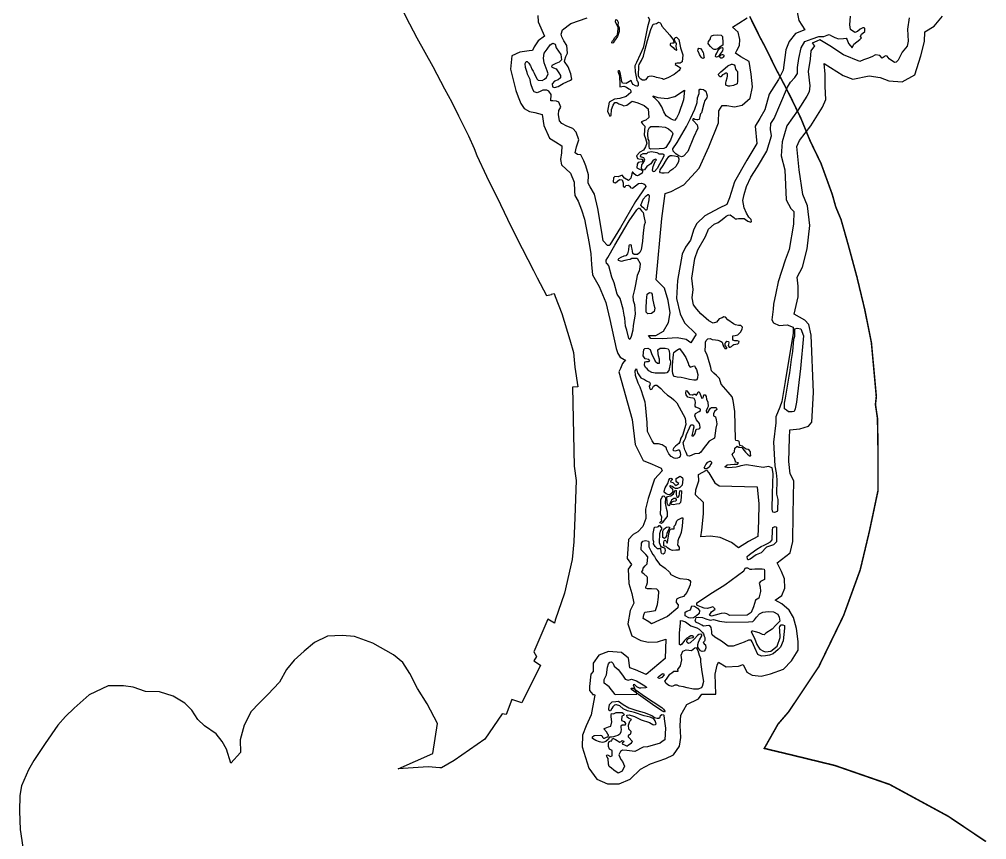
# Model space of a CAD drawing. Header units: metres. Extents: x 255476 to 378809, y 1739479 to 2227865.
# Drawn here: x 315564 to 318726, y 1879862 to 1882545 of the extents above; entities that cross this region are included whole.
import ezdxf

# ---------------------------------------------------------------- set-up
doc = ezdxf.new("R2010")
doc.units = ezdxf.units.M
doc.header["$MEASUREMENT"] = 0
for name, color, linetype in [('COASTLINE', 5, 'Continuous'), ('DISTRICT BOUNDRY', 86, 'Continuous'), ('MANGROOVE BUFFER ZONE', 120, 'Continuous')]:
    doc.layers.add(name, color=color, linetype=linetype)

msp = doc.modelspace()

# ---------------------------------------------------------------- linework, layer by layer
at = {"layer": 'COASTLINE', "color": 1, "flags": 128}
msp.add_lwpolyline([(317951, 1882554.7, 5, 5, 0), (317986.3, 1882483.6, 5, 5, 0), (317998.9, 1882460.2, 5, 5, 0), (318014.5, 1882429, 5, 5, 0), (318021.9, 1882413.7, 5, 5, 0), (318037.3, 1882382.2, 5, 5, 0), (318041.6, 1882374.2, 5, 5, 0), (318066.5, 1882327.1, 5, 5, 0), (318087.3, 1882286.3, 5, 5, 0), (318119.3, 1882219.7, 5, 5, 0), (318147.1, 1882151.5, 5, 5, 0), (318150.7, 1882143.4, 5, 5, 0), (318184.2, 1882074, 5, 5, 0), (318221.3, 1881972.1, 5, 5, 0), (318232.4, 1881932, 5, 5, 0), (318250, 1881889.8, 5, 5, 0), (318273.7, 1881806.1, 5, 5, 0), (318301.6, 1881703, 5, 5, 0), (318327.2, 1881596.5, 5, 5, 0), (318349.1, 1881487.5, 5, 5, 0), (318365.2, 1881311.3, 5, 5, 0), (318362.3, 1881285.5, 5, 5, 0), (318369, 1881239.9, 5, 5, 0), (318370.5, 1881148.5, 5, 5, 0), (318370.5, 1881003, 5, 5, 0), (318343, 1880872.8, 5, 5, 0), (318312.5, 1880744.6, 5, 5, 0), (318258.1, 1880595.1, 5, 5, 0), (318177, 1880427.8, 5, 5, 0), (318078.7, 1880280.6, 5, 5, 0), (318043.7, 1880240, 5, 5, 0), (317999, 1880160.8, 5, 5, 0), (318092.4, 1880138.4, 5, 5, 0), (318229.8, 1880104.9, 5, 5, 0), (318408.5, 1880043, 5, 5, 0), (318600.2, 1879938.9, 5, 5, 0), (318723.3, 1879856.2, 5, 5, 0)], format="xyseb", dxfattribs=at)
at = {"layer": 'DISTRICT BOUNDRY'}
msp.add_polyline3d([(316816.4, 1882574.6, 0), (316840, 1882530, 0), (316863.9, 1882483.9, 0), (316889.5, 1882437.9, 0), (316915.4, 1882390, 0), (316954.4, 1882317.8, 0), (316978.1, 1882273.9, 0), (316999.3, 1882229.5, 0), (317031.9, 1882164.3, 0), (317051.1, 1882122, 0), (317060, 1882099.9, 0), (317091.6, 1882031.4, 0), (317136.6, 1881939, 0), (317171.4, 1881866.7, 0), (317208, 1881795.3, 0), (317244.7, 1881723.7, 0), (317256.3, 1881699.6, 0), (317287.3, 1881642, 0), (317303.5, 1881645.2, 0), (317302.9, 1881646.4, 0), (317311.8, 1881648.5, 0), (317315.6, 1881638.7, 0), (317337, 1881583, 0), (317363.5, 1881496.9, 0), (317375.8, 1881455.2, 0), (317379.8, 1881407.9, 0), (317390, 1881342.7, 0), (317371.7, 1881342.1, 0), (317377.8, 1881083.5, 0), (317384, 1881036.5, 0), (317379.7, 1880916.2, 0), (317376.6, 1880836, 0), (317371.3, 1880778.8, 0), (317345.7, 1880668.7, 0), (317315.4, 1880580, 0), (317313.5, 1880570.7, 0), (317291.6, 1880582.9, 0), (317245.8, 1880477.1, 0), (317254.5, 1880461.2, 0), (317246.1, 1880447.1, 0), (317267.8, 1880433.2, 0), (317206.8, 1880309.7, 0), (317174.4, 1880321.2, 0), (317155.9, 1880271.2, 0), (317142.3, 1880274.1, 0), (317085.8, 1880190.5, 0), (316985.7, 1880121.7, 0), (316943.6, 1880097.2, 0), (316939, 1880097.5, 0), (316900.1, 1880100.1, 0), (316802, 1880094.2, 0), (316915.3, 1880144.1, 0), (316931.4, 1880242.7, 0), (316897.2, 1880306.5, 0), (316866, 1880356.4, 0), (316841.1, 1880405.5, 0), (316817.7, 1880441.4, 0), (316787.4, 1880466.3, 0), (316720, 1880505.1, 0), (316659.3, 1880526.7, 0), (316619.7, 1880530.5, 0), (316572, 1880527.3, 0), (316528.8, 1880506.8, 0), (316495, 1880479.2, 0), (316462.7, 1880448.9, 0), (316437.2, 1880419, 0), (316414.6, 1880377, 0), (316376.8, 1880336.9, 0), (316348.5, 1880308.9, 0), (316322.1, 1880281.2, 0), (316298.7, 1880236.4, 0), (316286.2, 1880188.6, 0), (316287.2, 1880147.8, 0), (316255.4, 1880112.5, 0), (316241, 1880157.9, 0), (316227.7, 1880183.7, 0), (316207.4, 1880208, 0), (316169.8, 1880234.8, 0), (316147.2, 1880255.8, 0), (316128.1, 1880285.8, 0), (316105, 1880308.8, 0), (316067, 1880331.5, 0), (316022.1, 1880345.9, 0), (315976.9, 1880346.8, 0), (315936.7, 1880361.2, 0), (315904.6, 1880365.3, 0), (315855, 1880365, 0), (315792.2, 1880335.5, 0), (315743.3, 1880292.8, 0), (315715.7, 1880264.8, 0), (315690.6, 1880236.3, 0), (315648.5, 1880177, 0), (315612.2, 1880121.3, 0), (315594.6, 1880090.4, 0), (315571.4, 1880038.5, 0), (315565.4, 1880006.6, 0), (315564.4, 1879955.4, 0), (315566.8, 1879895.3, 0), (315575.8, 1879837.4, 0)], dxfattribs=at)
at = {"layer": 'MANGROOVE BUFFER ZONE', "flags": 128}
for points in [[(318103.4, 1882584.3), (318111.6, 1882540.6), (318131.9, 1882510.5), (318100.5, 1882497.9), (318080.1, 1882472.4), (318069.1, 1882445.3), (318060.8, 1882379), (318045.6, 1882347.5), (318015.5, 1882299.6), (318001.3, 1882248.3), (317984, 1882220.7), (317969.2, 1882195.1), (317974.3, 1882138.7), (317942.5, 1882084.6), (317901.2, 1882013.1), (317885.3, 1881960.8), (317876.1, 1881939), (317852, 1881927.2), (317804.7, 1881902.4), (317778.4, 1881877.3), (317768.7, 1881858.5), (317758.1, 1881822.6), (317741.2, 1881800.1), (317730.7, 1881777), (317715.8, 1881690.5), (317712.3, 1881631.5), (317723.9, 1881581.3), (317738.6, 1881552), (317776, 1881515.8), (317758.6, 1881487.2), (317743.3, 1881497.6), (317714.6, 1881503), (317665.7, 1881500), (317628.1, 1881501.6), (317620.4, 1881510.7), (317644.4, 1881510.9), (317669.4, 1881524.8), (317685.9, 1881553.4), (317690.9, 1881585.4), (317684.8, 1881624.9), (317672.8, 1881665.2), (317645.2, 1881693.5), (317664, 1881893), (317674.6, 1881975.7), (317694.8, 1881981.5), (317735.7, 1882003.8), (317786.7, 1882058.2), (317817.8, 1882128.3), (317849.8, 1882205.9), (317850.6, 1882245.8), (317861.9, 1882263.3), (317876.4, 1882263.2), (317902.1, 1882258.7), (317926.5, 1882263.6), (317953.3, 1882286.9), (317960.5, 1882324.2), (317955.7, 1882365), (317950.1, 1882406.5), (317922.4, 1882422.2), (317904.5, 1882434), (317909.3, 1882443), (317917.6, 1882459.2), (317918.6, 1882479.3), (317914.1, 1882502.5), (317894.9, 1882519.5), (317916.1, 1882532.6), (317943.2, 1882549.9)], [(317258.8, 1882556.9), (317259.6, 1882536.3), (317280.9, 1882489.6), (317259.7, 1882474.1), (317247, 1882454.4), (317241.2, 1882442.4), (317230.1, 1882441.8), (317199.7, 1882437.2), (317173.7, 1882425.4), (317169.2, 1882381.9), (317186.6, 1882312.1), (317194.3, 1882291.5), (317203, 1882269.3), (317214.5, 1882253.2), (317231.5, 1882243.3), (317248.9, 1882240.4), (317272.6, 1882233.8), (317278.5, 1882198), (317296.7, 1882155.9), (317316.9, 1882144.3), (317337.2, 1882130.6), (317336, 1882108), (317333.1, 1882086.5), (317336.4, 1882068.5), (317366, 1882041.3), (317378, 1882011.8), (317378.5, 1881983.4), (317379.7, 1881968.6), (317390.2, 1881949.9), (317401.8, 1881922.1), (317411.9, 1881891.5), (317426.2, 1881811.8), (317431.7, 1881778.2), (317434.7, 1881743.3), (317438.1, 1881709.7), (317459.5, 1881670.9), (317480.8, 1881618.8), (317494.6, 1881563.2), (317514.9, 1881468.3), (317520.3, 1881451.9), (317527.8, 1881440.5), (317541.1, 1881432.5), (317545.5, 1881431.8), (317535.7, 1881419.2), (317528.6, 1881402.8), (317523.9, 1881392.3), (317567, 1881235.9), (317576.5, 1881154.6), (317603, 1881102.6), (317633.1, 1881089.8), (317661.9, 1881076.9), (317665.4, 1881068), (317640.4, 1881041.7), (317619.5, 1880978.4), (317611.2, 1880943.4), (317611.7, 1880912.2), (317602.3, 1880886.8), (317586.2, 1880868.7), (317570.1, 1880860.5), (317554.7, 1880843.7), (317551.1, 1880781.9), (317564.5, 1880762.6), (317553.6, 1880747.1), (317556.8, 1880699.6), (317565.7, 1880666.8), (317572.2, 1880635.6), (317560.8, 1880611.2), (317553.2, 1880568.5), (317565.9, 1880529.1), (317595, 1880513.6), (317620.7, 1880508.6), (317650, 1880509.5), (317677.4, 1880518.5), (317674.8, 1880455.1), (317613.3, 1880402.2), (317577.8, 1880417.7), (317559.4, 1880424.3), (317555.2, 1880455.6), (317532, 1880474.1), (317489.7, 1880477.4), (317457.9, 1880465.4), (317439.6, 1880439.9), (317439.6, 1880412.8), (317432.6, 1880403.2), (317427.4, 1880363.2), (317427.5, 1880350.1), (317438.3, 1880337.5), (317443.8, 1880337.5)], [(317619.9, 1882553.4), (317623.7, 1882542.9), (317617.5, 1882520.3), (317605.9, 1882466.2), (317602.9, 1882451.2), (317593.9, 1882429.9), (317581.5, 1882403.2), (317576, 1882393.1), (317576.5, 1882373), (317581, 1882351.5), (317583, 1882344.5), (317584.1, 1882342.8), (317586.4, 1882337.3), (317586.6, 1882333), (317586.5, 1882328.2), (317585.6, 1882326.3), (317582.3, 1882326.3), (317578.2, 1882327.7), (317570.9, 1882331.4), (317566.7, 1882336.1), (317564.3, 1882345.2), (317547.4, 1882334.4), (317536.1, 1882335.7), (317532.9, 1882341.9), (317528.8, 1882365.9), (317527.2, 1882373.6), (317525.4, 1882375.9), (317522.4, 1882376.4), (317520.3, 1882375.1), (317522.5, 1882369), (317525.9, 1882359.7), (317526.8, 1882331.1), (317526.8, 1882323.6), (317533.7, 1882324.6), (317539.5, 1882326.2), (317548.3, 1882322.6), (317556.2, 1882317), (317560.5, 1882315.3), (317563, 1882310.8), (317563, 1882305.6), (317547.1, 1882292.8), (317526.4, 1882285.6), (317509, 1882283.7), (317492.1, 1882274.1), (317486.5, 1882244.3), (317490.9, 1882235), (317494.6, 1882228.1), (317498.9, 1882230.4), (317499.7, 1882249.6), (317504.7, 1882264.5), (317510.2, 1882272.4), (317517.3, 1882273), (317523.3, 1882268.7), (317533.3, 1882265.5), (317540.4, 1882262.3), (317550.2, 1882263.9), (317558, 1882270.5), (317567, 1882277.3), (317585.7, 1882272), (317606.1, 1882263.1), (317619.9, 1882251.7), (317621.7, 1882223.8), (317611.9, 1882214.9), (317596.8, 1882209.2), (317601.3, 1882203.1), (317608.5, 1882195.7), (317606.9, 1882166.6), (317610.6, 1882154.9), (317614.9, 1882140.1), (317610.3, 1882127.4), (317604.5, 1882117.3), (317591.8, 1882110.2), (317580.9, 1882098.7), (317584.4, 1882090.2), (317589.3, 1882088.1), (317598.1, 1882087.9), (317600.5, 1882087.5), (317601.3, 1882085.2), (317601.4, 1882078.9), (317591.8, 1882077.7), (317587.2, 1882076.3), (317583.1, 1882071.4), (317582.8, 1882058.7), (317588.6, 1882056), (317598.3, 1882051.8), (317600.5, 1882050.9), (317600.9, 1882047.4), (317600.2, 1882041.9), (317589.1, 1882034.8), (317585, 1882033.4), (317580.2, 1882034.6), (317574.2, 1882040.1), (317569.9, 1882044.5), (317567.1, 1882044.9), (317566.4, 1882039.4), (317563, 1882025.7), (317555.7, 1882017.8), (317542.4, 1882025.9), (317534.2, 1882035.7), (317521.7, 1882029.6), (317510.1, 1882031.2), (317506, 1882026.9), (317505.3, 1882013.6), (317508.3, 1882010.8), (317513.1, 1882009.9), (317519, 1882015.4), (317526.2, 1882020.8), (317534.5, 1882019.8), (317537.8, 1882010.6), (317537.4, 1881998.7), (317541.7, 1881995.6), (317544.5, 1881997.2), (317546.7, 1882001.8), (317555.2, 1882002.6), (317560.7, 1881998), (317560.4, 1881994.4), (317567.9, 1881993), (317587.4, 1882007.6), (317597.2, 1882008.5), (317605.6, 1882006.5), (317610, 1882003.8), (317612, 1881998.2), (317578, 1881948.6), (317528.6, 1881863.9), (317494.7, 1881807.1), (317492, 1881804.7), (317486.3, 1881804.7), (317472.4, 1881820.2), (317467.8, 1881848.8), (317454.7, 1881926.2), (317444.3, 1881973.3), (317430.1, 1881997.3), (317423.8, 1882008.7), (317424.6, 1882036.5), (317416.1, 1882066.1), (317409.1, 1882081.8), (317398.9, 1882101.6), (317388.2, 1882102.3), (317380.5, 1882108.3), (317384.8, 1882127.8), (317392.7, 1882150.4), (317384.6, 1882175.5), (317372.8, 1882187.8), (317353.4, 1882195.4), (317337.2, 1882203.9), (317329.4, 1882212.8), (317326.7, 1882233.1), (317327.4, 1882246.3), (317334, 1882258), (317327.1, 1882273.7), (317320, 1882277.1), (317307.6, 1882277.9), (317301.9, 1882278.3), (317302.2, 1882298.8), (317300.7, 1882301.9), (317297.2, 1882306.2), (317295.3, 1882310.4), (317288.7, 1882312.7), (317275.4, 1882313.5), (317268.2, 1882310), (317256.8, 1882304.6), (317247.1, 1882307.9), (317242.6, 1882315.8), (317236.5, 1882333.6), (317233.7, 1882348.2), (317228, 1882358.5), (317225.6, 1882365.8), (317223.8, 1882371.4), (317218.1, 1882387), (317217.9, 1882400.6), (317220.9, 1882407), (317224.4, 1882406.6), (317229.5, 1882401.7), (317235, 1882392.6), (317235.8, 1882391), (317239.6, 1882381.7), (317243.9, 1882375.7), (317246.8, 1882368.2), (317255.5, 1882349.9), (317260.3, 1882345.5), (317272.9, 1882344.5), (317280.9, 1882349.1), (317287.4, 1882354.9), (317293.1, 1882366.4), (317289.5, 1882376.7), (317279.7, 1882402.4), (317277.9, 1882417.3), (317279.8, 1882434.6), (317289.5, 1882447.7), (317298.9, 1882461.2), (317307.4, 1882467.1), (317315.1, 1882463.3), (317319.3, 1882451.8), (317334, 1882429.8), (317336.5, 1882412.6), (317329.1, 1882405), (317317.4, 1882400), (317304.2, 1882393.5), (317303.9, 1882389.8), (317309.6, 1882385.9), (317318.3, 1882382.5), (317327.6, 1882369.9), (317332.7, 1882361.1), (317332.8, 1882353.9), (317325, 1882347.3), (317313.7, 1882342.2), (317305.4, 1882333.4), (317307.2, 1882323.8), (317313, 1882321.9), (317325.1, 1882325), (317341.2, 1882334.7), (317365.3, 1882346.3), (317369.7, 1882348.8), (317369.4, 1882354.4), (317366.8, 1882367), (317358.3, 1882389.7), (317345.8, 1882406.8), (317346.9, 1882412.4), (317350.3, 1882423), (317356.2, 1882434.3), (317353.7, 1882459.1), (317344.2, 1882474.1), (317336.8, 1882487.8), (317335.5, 1882496.1), (317339.8, 1882510.8), (317366.4, 1882531), (317420.1, 1882549.3)], [(318472.8, 1882550), (318467.4, 1882512.3), (318469.7, 1882473), (318465.5, 1882456.9), (318449.5, 1882436.9), (318436.7, 1882411.4), (318429.8, 1882404.9), (318424.9, 1882403.2), (318406.8, 1882415.2), (318400.6, 1882423.8), (318394.2, 1882425.7), (318391.1, 1882421.9), (318384.4, 1882418), (318376.2, 1882426.1), (318362.8, 1882428.3), (318350.1, 1882421.9), (318336, 1882417.1), (318322.8, 1882412.3), (318310.9, 1882407.3), (318258.4, 1882428.2), (318213.2, 1882458.6), (318180.4, 1882478.2), (318171.2, 1882473.4), (318155.6, 1882466.3), (318162.7, 1882457.9), (318151.5, 1882441.4), (318148.8, 1882415), (318142.2, 1882374.1), (318147.6, 1882327.8), (318145.3, 1882307.7), (318138.3, 1882293.8), (318109.8, 1882249), (318072.4, 1882196.1), (318057, 1882144.1), (318054.7, 1882097.9), (318066.6, 1882053.1), (318070, 1881954.2), (318085.8, 1881926.3), (318095.5, 1881916.7), (318094, 1881874.7), (318080.3, 1881791.6), (318066.8, 1881756.8), (318044.6, 1881686.9), (318036.7, 1881649.6), (318029.4, 1881613.5), (318027.9, 1881597.4), (318023.5, 1881561.7), (318029.2, 1881552.1), (318047.8, 1881543.9), (318073.8, 1881545.5), (318093.9, 1881538.6), (318093.4, 1881518.5), (318067.8, 1881360.2), (318056.5, 1881295.6), (318050, 1881276.6), (318036.9, 1881245), (318037, 1881225.8), (318028.9, 1881162.4), (318033.5, 1881084.3), (318038.3, 1881062.1), (318040, 1881040.5), (318038.9, 1880992.3), (318043.6, 1880974.6), (318042.1, 1880938.7), (318041.3, 1880935.6), (318032.2, 1880932.6), (318027.2, 1880933.7), (318024.3, 1880943.1), (318025.9, 1880994.5), (318027.7, 1881059.7), (318024.6, 1881078.1), (318013.3, 1881082.4), (317995.1, 1881078.8), (317940.6, 1881087.9), (317922.6, 1881085.1), (317916.3, 1881083), (317907.4, 1881080.1), (317880.7, 1881077.8), (317870.6, 1881081.3), (317877.2, 1881087.7), (317888.9, 1881089.2), (317900.6, 1881089.7), (317911.3, 1881090.3), (317914.7, 1881094.3), (317905.4, 1881096.7), (317904.4, 1881099.2), (317901.7, 1881108.7), (317899.2, 1881111), (317894.1, 1881121.7), (317897.6, 1881125.9), (317902, 1881130.1), (317902.4, 1881142.9), (317910.7, 1881149.5), (317915.9, 1881146), (317918.7, 1881146), (317925.8, 1881144.4), (317929.1, 1881140.6), (317933.5, 1881134.7), (317938, 1881129.8), (317944, 1881122.4), (317949.3, 1881118.1), (317953, 1881116.6), (317955.1, 1881118.5), (317953.9, 1881125.3), (317953.5, 1881130.2), (317950.7, 1881134.9), (317946.7, 1881138.2), (317939.6, 1881139.8), (317932.9, 1881144.1), (317927.3, 1881148.8), (317918.7, 1881150.8), (317917.9, 1881158.6), (317916.8, 1881164), (317916, 1881165.5), (317912.2, 1881166.3), (317905.9, 1881167.2), (317904.5, 1881172.4), (317902.9, 1881262.6), (317897.4, 1881298.9), (317893.9, 1881310.9), (317880.6, 1881325.4), (317858.6, 1881351.9), (317852.8, 1881370.4), (317842.9, 1881380.5), (317834.3, 1881387.8), (317826.3, 1881395), (317824.2, 1881406.7), (317814.7, 1881440.5), (317812, 1881447), (317805.3, 1881460.9), (317806.8, 1881479.7), (317806.6, 1881488.6), (317809.1, 1881494.8), (317814, 1881499.9), (317821.9, 1881501.1), (317828.6, 1881497.8), (317839.1, 1881496.8), (317847.6, 1881496.1), (317855.8, 1881492.6), (317861.6, 1881489.2), (317863.6, 1881481.7), (317865.3, 1881474.8), (317868.7, 1881470.3), (317870.4, 1881468.2), (317875.7, 1881468.3), (317876.9, 1881469.5), (317876.1, 1881471.9), (317871.6, 1881478.5), (317871.2, 1881486.1), (317873.3, 1881488.4), (317876.6, 1881492.1), (317881.8, 1881491.5), (317882.7, 1881486.6), (317881.1, 1881478.4), (317884.7, 1881473.2), (317887.5, 1881473.3), (317892.4, 1881474.5), (317896, 1881479.5), (317899, 1881481.8), (317905.7, 1881482.2), (317912.6, 1881484.2), (317916.3, 1881487), (317916.9, 1881491.1), (317911, 1881493.7), (317902.9, 1881493.7), (317896, 1881496), (317896, 1881502.2), (317895.9, 1881509.5), (317904.2, 1881510.9), (317912.9, 1881512.7), (317921.5, 1881522.3), (317926.6, 1881531.3), (317927.9, 1881538), (317922, 1881543.3), (317914.6, 1881544), (317904.6, 1881545.3), (317898.5, 1881548.9), (317880.2, 1881561.9), (317871.9, 1881570.8), (317866.9, 1881571.9), (317861.5, 1881568.7), (317851.5, 1881565.5), (317842.8, 1881554.3), (317831.9, 1881551.2), (317818.1, 1881559.1), (317800.5, 1881574.7), (317791.9, 1881581.7), (317778.3, 1881596.7), (317768.1, 1881611.7), (317763.5, 1881634.2), (317766.5, 1881661.4), (317762.3, 1881698.7), (317771.8, 1881762.6), (317781.7, 1881791.1), (317806.9, 1881834.3), (317816.8, 1881858.7), (317835.4, 1881875.5), (317848, 1881880.2), (317856.9, 1881886.9), (317867.1, 1881894.4), (317874.5, 1881901.4), (317881, 1881904.8), (317887.6, 1881905), (317899, 1881896.3), (317903.8, 1881892.9), (317909.3, 1881892.5), (317914.5, 1881893.3), (317918, 1881893.6), (317933.3, 1881893.9), (317937.4, 1881889.7), (317945.6, 1881884.9), (317952.1, 1881882.7), (317955, 1881881.9), (317957.1, 1881883.8), (317956.6, 1881890.3), (317949, 1881898.3), (317940.5, 1881910.6), (317933.6, 1881928.2), (317928.8, 1881951.9), (317933.1, 1881971.5), (317940.9, 1881998.4), (317955.3, 1882028.5), (317977.3, 1882062.8), (318006.9, 1882113.2), (318022.4, 1882163.3), (318019, 1882184.3), (318020.3, 1882203.6), (318031.2, 1882220.5), (318049.5, 1882264.4), (318075.4, 1882322.8), (318084.7, 1882339.2), (318099.3, 1882354.8), (318107.4, 1882367.3), (318107.1, 1882387.5), (318112, 1882416.7), (318119.6, 1882451.8), (318131.8, 1882472.6), (318155.9, 1882481.1), (318176.9, 1882488.8), (318194.1, 1882489.1), (318204.2, 1882492.9), (318211.2, 1882495.2), (318218.4, 1882490.9), (318229.9, 1882485), (318241.6, 1882481.2), (318258.3, 1882481.7), (318266.3, 1882483.5), (318269.4, 1882477.5), (318274.5, 1882465.4), (318280.4, 1882457.8), (318286.6, 1882451.9), (318291.3, 1882463), (318310.9, 1882478.5), (318316.6, 1882484.1), (318313.1, 1882488.7), (318317, 1882496.7), (318321.3, 1882499.4), (318327.5, 1882505.4), (318327.9, 1882510.5), (318327.9, 1882514.5), (318325.6, 1882517), (318320.9, 1882516.6), (318312, 1882513), (318303.6, 1882505.2), (318295, 1882501.5), (318280.9, 1882511), (318278.5, 1882527.3), (318280.8, 1882554.6)], [(317794.8, 1880338.3), (317840.2, 1880338.4), (317838.2, 1880404), (317844.6, 1880433.1), (317849.4, 1880443), (317874.5, 1880427.2), (317914.7, 1880429.4), (317929.8, 1880434.9), (317941.7, 1880410.3), (317959.9, 1880400.6), (317988.5, 1880397), (318019, 1880405), (318062.3, 1880419.5), (318088.5, 1880447.3), (318109.3, 1880482.1), (318110.1, 1880510.3), (318104.5, 1880553.2), (318094.8, 1880589.1), (318080.8, 1880612.7), (318056.2, 1880633.1), (318035.1, 1880645.9), (318056.2, 1880661), (318066.4, 1880684.8), (318065.6, 1880715.8), (318055.4, 1880738.9), (318041.4, 1880768), (318083.6, 1880800.8), (318092.2, 1880836.9), (318093.9, 1880927), (318095.6, 1881036), (318083.8, 1881058.5), (318079.1, 1881099.3), (318080.9, 1881176.5), (318082.3, 1881202.1), (318115.5, 1881206.3), (318143.7, 1881214.8), (318154.2, 1881227.9), (318159.5, 1881324.4), (318152.7, 1881512), (318144.5, 1881547.2), (318131, 1881560.6), (318096.9, 1881581), (318109.5, 1881637.3), (318109.8, 1881672.2), (318106, 1881701.8), (318124.4, 1881734.3), (318139.1, 1881794.1), (318147.8, 1881870.6), (318140.3, 1881935.1), (318124.5, 1881971.5), (318113.1, 1882052.2), (318105.7, 1882128.8), (318114, 1882148.9), (318150.6, 1882196.9), (318189.4, 1882257), (318199.7, 1882283.1), (318198.1, 1882325.4), (318198, 1882365.6), (318194.7, 1882400), (318256.8, 1882361.2), (318288.9, 1882348.8), (318341.4, 1882360.4), (318377.2, 1882354.2), (318405.7, 1882343.8), (318449.8, 1882340.7), (318490.5, 1882363.2), (318511.1, 1882425.8), (318522.1, 1882472.3), (318523.9, 1882503.9), (318553.7, 1882521.9), (318581.7, 1882555.6)], [(317511.8, 1880337.6), (317492.5, 1880362.5), (317487.5, 1880365), (317475.6, 1880373.7), (317476.1, 1880385.6), (317482.9, 1880401.7), (317487.1, 1880426.3), (317489.8, 1880437.7), (317493.7, 1880443.1), (317500, 1880443.9), (317504.8, 1880438.4), (317508.7, 1880430), (317521.9, 1880419.1), (317535.1, 1880400.2), (317544.3, 1880387.2), (317554, 1880383.7), (317564.9, 1880387.2), (317581.8, 1880381.7), (317608.2, 1880365.3), (317614.1, 1880361.5), (317614.5, 1880359.8), (317610.3, 1880358.5), (317591.5, 1880358), (317582.1, 1880362.1), (317578.5, 1880366.9), (317574.3, 1880369.7), (317570.5, 1880368.7), (317573.2, 1880363.6), (317582.4, 1880337.8)], [(317595.2, 1880358.1), (317591.2, 1880358.2)], [(317443.8, 1880337.5), (317445.5, 1880334.9), (317437.2, 1880294.7), (317433, 1880270.6), (317416.7, 1880234.4), (317404.7, 1880204.3), (317404.2, 1880166), (317425.3, 1880096.5), (317451.2, 1880060.6), (317487, 1880045.2), (317524.2, 1880044.5), (317560.5, 1880060.4), (317594.8, 1880092.6), (317627.3, 1880110.3), (317677.7, 1880128.1), (317702, 1880140), (317722.3, 1880168.1), (317726.5, 1880196.2), (317724.1, 1880236.1), (317726.3, 1880269.8), (317745.8, 1880304.6), (317784.1, 1880322.4), (317794.8, 1880338.3)], [(317438.1, 1880337.5), (317443.8, 1880337.5)], [(317511.8, 1880337.6), (317582.4, 1880337.8)], [(317794.8, 1880338.3), (317840.2, 1880338.4)]]:
    msp.add_lwpolyline(points, dxfattribs=at)
for points in [[(317502, 1882466.8), (317500.7, 1882468), (317500.7, 1882470.2), (317502.8, 1882474.2), (317506.7, 1882478.1), (317510.6, 1882485.6), (317514.8, 1882489.8), (317519.4, 1882494.3), (317521.5, 1882513.5), (317521.2, 1882519.4), (317517.3, 1882527.2), (317512.6, 1882536.3), (317513.7, 1882544.6), (317518.4, 1882542.5), (317521.9, 1882535.3), (317520.6, 1882525.8), (317524.7, 1882517.5), (317525, 1882505.2), (317519.5, 1882488.2), (317511.6, 1882477.8), (317508.1, 1882473.5), (317504.6, 1882467.9)], [(317669.3, 1882348.3), (317666.5, 1882350.3), (317658.1, 1882352.6), (317647, 1882354.8), (317640.8, 1882357.1), (317630.1, 1882358.8), (317623, 1882357.8), (317618, 1882357.2), (317615.4, 1882352.1), (317611.3, 1882347.4), (317607.4, 1882345.7), (317601.5, 1882346.1), (317595.9, 1882349.6), (317590.6, 1882354.3), (317587.9, 1882360.1), (317589.1, 1882392.3), (317590.3, 1882397.3), (317597.5, 1882410.5), (317604, 1882424.6), (317608.6, 1882442.5), (317617.1, 1882475.7), (317628.2, 1882512), (317635.7, 1882528.7), (317646.7, 1882531.3), (317653.8, 1882535.7), (317658.2, 1882533.1), (317660.5, 1882531.3), (317663.8, 1882522.8), (317690.5, 1882493.2), (317702.5, 1882477.1), (317703.4, 1882466.4), (317698.5, 1882466.8), (317693, 1882466), (317691.9, 1882464), (317691.6, 1882460.7), (317694.2, 1882458.1), (317701, 1882452.9), (317705.8, 1882447.3), (317711.8, 1882444.4), (317713.5, 1882444.1), (317712.1, 1882452), (317711.1, 1882455.7), (317711.9, 1882465.4), (317709.3, 1882469.8), (317706.4, 1882474.5), (317706, 1882479.9), (317707.6, 1882485.8), (317712.6, 1882486.1), (317719.5, 1882478.7), (317725.6, 1882451.6), (317732.7, 1882429), (317731, 1882405.8), (317723.9, 1882401.6), (317714.5, 1882401.4), (317708.4, 1882400.1), (317708.1, 1882397.3), (317719, 1882390.9), (317725.3, 1882386.5), (317723.5, 1882380.7), (317720.9, 1882377.8), (317704.8, 1882364.3), (317684.2, 1882353)], [(317839.3, 1882445.7), (317835.5, 1882445.9), (317830.5, 1882448.5), (317822.7, 1882455.9), (317817.9, 1882462.8), (317815.8, 1882465.5), (317816.8, 1882471.9), (317820.7, 1882477.3), (317823.1, 1882480.8), (317823.7, 1882484.5), (317826, 1882490.3), (317833, 1882493.5), (317847, 1882494.1), (317858, 1882492.6), (317862.4, 1882488.7), (317863.7, 1882467.6), (317863, 1882460), (317855, 1882455.3), (317846.9, 1882448)], [(317799.3, 1882416.8), (317796, 1882417.7), (317793.2, 1882420.7), (317787.5, 1882429.9), (317784.1, 1882438.9), (317781.5, 1882440.7), (317782.6, 1882446.8), (317785.4, 1882450), (317790.3, 1882449.1), (317795.3, 1882444.3), (317799.7, 1882436), (317800.6, 1882432.4), (317801.5, 1882422.6), (317802.6, 1882419.3)], [(317843.2, 1882421.2), (317840.8, 1882421.9), (317840, 1882422.7), (317839.1, 1882424.7), (317840.2, 1882428.4), (317843.4, 1882434), (317847, 1882442), (317852.2, 1882449.1), (317855.9, 1882451.5), (317861.7, 1882453), (317862.5, 1882452.3), (317864, 1882448.5), (317862.2, 1882442.1), (317855.8, 1882433.1), (317854.2, 1882429.5), (317851, 1882424.2), (317847.5, 1882422.1)], [(317857.2, 1882417.9), (317853.6, 1882421.5), (317854.1, 1882424.5), (317855.8, 1882426.7), (317858.6, 1882428.6), (317861.1, 1882429.6), (317862.9, 1882429.8), (317865.9, 1882428.9), (317866.5, 1882427.3), (317866.4, 1882424.6), (317864.7, 1882421.3), (317862.5, 1882419.3), (317859.9, 1882418.1)], [(317880.6, 1882326), (317873.5, 1882329.6), (317873.1, 1882336.5), (317874.8, 1882343.1), (317877.5, 1882354), (317879.1, 1882358.5), (317879.3, 1882362.9), (317878.8, 1882366.3), (317876.4, 1882369.1), (317872.9, 1882369), (317867.7, 1882365), (317862.9, 1882363.2), (317856.8, 1882357.1), (317854.3, 1882357.1), (317851.7, 1882358.6), (317849, 1882363.4), (317848.9, 1882365.5), (317857, 1882373.2), (317863.7, 1882378), (317880.2, 1882392.8), (317892.1, 1882397.9), (317894.1, 1882398.5), (317900.4, 1882396.2), (317902.5, 1882392.6), (317904.7, 1882381.4), (317908, 1882377.7), (317911.4, 1882374.6), (317911, 1882363.7), (317911.2, 1882343), (317910, 1882333.5), (317898.1, 1882328.2), (317886.1, 1882325.9)], [(317705.8, 1882214.4), (317695.1, 1882218.6), (317677.8, 1882229.5), (317670.4, 1882242.1), (317663.7, 1882258.5), (317654.4, 1882273.5), (317639.4, 1882288.8), (317634.6, 1882294.7), (317651.1, 1882289.3), (317681.3, 1882285.8), (317706.7, 1882292), (317738.4, 1882312.7), (317734.6, 1882281.8), (317719.6, 1882237.1), (317712.5, 1882221.7)], [(317728.3, 1882095.4), (317717.2, 1882099.8), (317710.4, 1882105), (317700.8, 1882113.6), (317700.3, 1882121.3), (317714.6, 1882141.9), (317745, 1882193.8), (317757.6, 1882220.9), (317771.6, 1882251.4), (317780, 1882273.2), (317780.4, 1882287.6), (317785.7, 1882301.9), (317786, 1882312.7), (317788, 1882316.3), (317793.2, 1882316.7), (317799.9, 1882315.8), (317805.7, 1882311.4), (317808.8, 1882306.4), (317810.5, 1882302.3), (317812.2, 1882295.1), (317811.4, 1882288.3), (317805.2, 1882279.2), (317801, 1882267.9), (317794.3, 1882238.8), (317790.2, 1882236.1), (317789.2, 1882232.5), (317786.3, 1882217.2), (317782.2, 1882216.6), (317778.3, 1882216.6), (317773.3, 1882216.7), (317772.3, 1882216.8), (317769.2, 1882219), (317767.1, 1882219.2), (317764.7, 1882215.7), (317767.9, 1882212.7), (317779.4, 1882199.7), (317781.8, 1882188.4), (317768, 1882158.3), (317748.9, 1882112.6), (317735, 1882097.5)], [(317655.8, 1882120.9), (317628.2, 1882120.4), (317624, 1882122.9), (317623.2, 1882128.7), (317622.7, 1882148), (317619.4, 1882152.5), (317618.8, 1882169.1), (317619.5, 1882182.4), (317623.9, 1882190.6), (317628.2, 1882194.3), (317654.5, 1882194.3), (317674.8, 1882191.7), (317685.9, 1882186.5), (317693.6, 1882180.3), (317698, 1882175.4), (317700, 1882170.8), (317692.7, 1882149.2), (317676.8, 1882125.9), (317670.8, 1882122.6)], [(317635.7, 1882046.1), (317633.2, 1882051.6), (317635.7, 1882063.7), (317642.1, 1882079.6), (317643.6, 1882082.6), (317646.4, 1882085.7), (317645, 1882087.2), (317635.5, 1882083.9), (317627.7, 1882072.6), (317614.9, 1882063.4), (317607.4, 1882053), (317602.4, 1882051.9), (317597.8, 1882057.2), (317598.6, 1882069.1), (317601.6, 1882073.8), (317608.4, 1882083.8), (317607, 1882087.5), (317605.4, 1882091.6), (317602.4, 1882093.2), (317599.3, 1882093.9), (317596.9, 1882094.1), (317595.4, 1882094.7), (317594.7, 1882095.9), (317595.8, 1882101.8), (317603, 1882106.5), (317615, 1882106), (317619.4, 1882110.7), (317630.1, 1882112.4), (317647.4, 1882109.8), (317651.8, 1882106.9), (317654.3, 1882104.9), (317657, 1882104.9), (317661.7, 1882104.6), (317667.7, 1882104.6), (317670.3, 1882102.9), (317671, 1882097.3), (317649.4, 1882056.8), (317640.4, 1882046.8)], [(317670.3, 1882041.3), (317663.8, 1882041.9), (317660.1, 1882042.6), (317657.7, 1882046.3), (317659.1, 1882052.7), (317668.7, 1882066.9), (317678.9, 1882085), (317687.1, 1882096.7), (317691.5, 1882099.6), (317698.4, 1882099.4), (317705.8, 1882098.1), (317715.2, 1882096.1), (317717.9, 1882094.7), (317719.3, 1882088.8), (317719.1, 1882078.7), (317709.7, 1882063.1), (317699.7, 1882055), (317690.4, 1882048.4), (317684.7, 1882042.9), (317672, 1882042.1)], [(317613.3, 1881920.6), (317612.2, 1881921), (317608.7, 1881923.6), (317604.9, 1881927.3), (317600.7, 1881930.4), (317595.5, 1881937.2), (317597.1, 1881940.7), (317598.7, 1881945.2), (317603.7, 1881956.7), (317612.6, 1881968), (317618.8, 1881971.8), (317620.9, 1881971.8), (317621.8, 1881970.7), (317622.8, 1881967.9), (317622.2, 1881954.7), (317616.4, 1881928.4), (317615.1, 1881921.9)], [(317559.5, 1881498.1), (317556, 1881500.7), (317549.7, 1881527.9), (317545, 1881541.1), (317543.6, 1881567.6), (317541.5, 1881577.7), (317538.1, 1881596.6), (317527.5, 1881631.4), (317518.5, 1881646.2), (317508.7, 1881683.3), (317501.1, 1881701.6), (317490.9, 1881738.5), (317487.3, 1881743), (317483, 1881746.6), (317481.7, 1881753.5), (317482.2, 1881757.5), (317487.4, 1881765.6), (317511, 1881806.4), (317543.3, 1881862.4), (317557.8, 1881885.5), (317582.1, 1881921.4), (317587.6, 1881926.9), (317591.5, 1881926.9), (317598, 1881918.8), (317603, 1881913.2), (317605.3, 1881901.2), (317609.4, 1881880.6), (317606.3, 1881871.9), (317603.5, 1881846.1), (317600.8, 1881819.6), (317596.7, 1881791.3), (317591.9, 1881782.4), (317584.7, 1881775.9), (317573.6, 1881775.3), (317569.3, 1881779.2), (317568.5, 1881786.2), (317567.6, 1881793), (317564.7, 1881801.6), (317564.9, 1881806.3), (317560.4, 1881807.6), (317557.5, 1881805.8), (317556, 1881803.8), (317554.9, 1881790.9), (317551.8, 1881778.3), (317546.8, 1881771.2), (317540.2, 1881770.2), (317530.6, 1881765.7), (317522.4, 1881761.7), (317520.1, 1881757.2), (317532.1, 1881754.5), (317544.6, 1881756.8), (317553.5, 1881759.2), (317560.5, 1881760.3), (317566.4, 1881764.1), (317583.5, 1881763.9), (317592.9, 1881746), (317591.9, 1881734.4), (317589.8, 1881722), (317583.9, 1881707.3), (317578.1, 1881677.3), (317575, 1881661.7), (317569.1, 1881639.8), (317570.9, 1881625.6), (317574.6, 1881612.4), (317576.3, 1881597.9), (317577.5, 1881580.3), (317570.5, 1881544.1), (317569.1, 1881528.5), (317563.7, 1881507.7)], [(317630.1, 1881582.6), (317618.5, 1881581.7), (317613, 1881587.4), (317612.8, 1881600.9), (317613.8, 1881624.2), (317616.2, 1881645.7), (317623.8, 1881651), (317629.1, 1881650.6), (317632.8, 1881646.6), (317634, 1881631.8), (317637.8, 1881611.5), (317641, 1881600.4), (317639.1, 1881589.8)], [(318078.6, 1881261.2), (318071.3, 1881267.1), (318065.2, 1881271.3), (318065.6, 1881289.8), (318068.6, 1881305.5), (318080, 1881377.6), (318082.8, 1881389.1), (318088, 1881433), (318091.8, 1881458.2), (318095.4, 1881498.8), (318099, 1881508.3), (318098.8, 1881532.9), (318106.9, 1881534.7), (318119, 1881532.5), (318127.3, 1881509.4), (318117.9, 1881402.8), (318104.4, 1881293.2), (318100.4, 1881270.9), (318096.7, 1881261.9), (318090, 1881261.4)], [(317680.9, 1881388.5), (317674.9, 1881388.1), (317641.9, 1881388), (317631.6, 1881389.6), (317622.1, 1881395.2), (317616.3, 1881402.1), (317610.9, 1881406.5), (317607.9, 1881414.2), (317608.3, 1881424.4), (317614.1, 1881425.9), (317620.9, 1881425.8), (317624.6, 1881428.5), (317621.9, 1881432.8), (317609.6, 1881434.6), (317603, 1881444.1), (317605.2, 1881465.7), (317609.1, 1881468.4), (317618.3, 1881469), (317625.6, 1881465.1), (317630, 1881452.5), (317642.1, 1881427.3), (317650.5, 1881420.5), (317656.3, 1881420), (317656.1, 1881433.8), (317653.7, 1881444.4), (317652.5, 1881452), (317651.4, 1881464.6), (317659.2, 1881469.2), (317675.5, 1881469.1), (317684.4, 1881467), (317688.2, 1881460.9), (317689.1, 1881450), (317689.7, 1881432.8), (317691.5, 1881431.6), (317692.9, 1881422.6), (317686.6, 1881396.3)], [(317769.2, 1881364.4), (317754.2, 1881367.1), (317736.7, 1881371.6), (317727.5, 1881373.9), (317714.6, 1881375.2), (317705.7, 1881377.2), (317703.9, 1881377.4), (317700.6, 1881386.7), (317698.6, 1881394.3), (317698.9, 1881414.4), (317701.8, 1881448.4), (317703.2, 1881455.3), (317709.6, 1881461.3), (317718.3, 1881466.7), (317722.1, 1881468.2), (317733.7, 1881452.6), (317742.6, 1881439.4), (317750.1, 1881421), (317752.8, 1881413.2), (317757.3, 1881407.2), (317759.5, 1881408.1), (317763.6, 1881409.9), (317769, 1881411.6), (317772.4, 1881410.4), (317773.5, 1881406.7), (317777.5, 1881399.5), (317781.8, 1881383.9), (317781.2, 1881372.4), (317778.3, 1881366.4), (317775.1, 1881364.9)], [(317709.3, 1881108.9), (317704.3, 1881110), (317695.1, 1881115.6), (317687.2, 1881123.7), (317680.5, 1881137), (317678.8, 1881144.3), (317665, 1881153.3), (317653.8, 1881156.6), (317639.6, 1881156.6), (317632.3, 1881166.2), (317617.6, 1881197.3), (317616.4, 1881226.4), (317610.6, 1881283.8), (317609.7, 1881292.7), (317602.3, 1881315.3), (317598.4, 1881326.9), (317593.8, 1881342.3), (317587.2, 1881355), (317578.4, 1881380.5), (317577.4, 1881395.5), (317581.1, 1881401.9), (317584.4, 1881388.5), (317595.5, 1881373), (317607.4, 1881366.7), (317613.6, 1881363.2), (317623.6, 1881358.3), (317625.7, 1881354.4), (317624.9, 1881348.9), (317622.4, 1881344.8), (317624.4, 1881339.4), (317625.5, 1881335.5), (317628.6, 1881334.1), (317632.3, 1881336.5), (317637.3, 1881345.7), (317642.6, 1881348.2), (317647.8, 1881348.2), (317661.3, 1881337.1), (317671, 1881326.5), (317682.7, 1881316.1), (317694.5, 1881308.2), (317703.2, 1881300.9), (317713.6, 1881290.6), (317721, 1881276.4), (317740.9, 1881241), (317742.6, 1881219.7), (317731.4, 1881184.3), (317726.7, 1881175.1), (317723, 1881162.9), (317719.8, 1881157.3), (317713.9, 1881153.3), (317708.5, 1881149.3), (317703, 1881143.9), (317700.1, 1881137.1), (317701.8, 1881134.7), (317709.1, 1881133.3), (317718.4, 1881137.6), (317720.2, 1881136.6), (317723.2, 1881132.7), (317725.2, 1881122.1), (317723.8, 1881116.7), (317720.6, 1881111.8), (317715.5, 1881110.2)], [(317755, 1881116.9), (317747.6, 1881117.6), (317743.3, 1881128.6), (317739.2, 1881136.6), (317735.9, 1881149.7), (317733.8, 1881160.7), (317737.9, 1881168.8), (317741.4, 1881175), (317745.2, 1881187.6), (317754.3, 1881209.4), (317758.6, 1881219.1), (317764.6, 1881218.4), (317767.5, 1881217.6), (317768.1, 1881216), (317769.2, 1881213.3), (317768.8, 1881211.7), (317766.6, 1881203.4), (317765, 1881196.8), (317762.9, 1881188.4), (317762.5, 1881183.2), (317768, 1881182.5), (317770.7, 1881187.4), (317773, 1881190.8), (317774, 1881196.1), (317776, 1881203.4), (317778.2, 1881204.8), (317785.6, 1881205.9), (317788.8, 1881208), (317789.3, 1881211.6), (317788.7, 1881218.2), (317787, 1881223), (317777.9, 1881235.4), (317771.9, 1881248), (317774.4, 1881255.4), (317785.9, 1881262.3), (317790.1, 1881265.5), (317790.9, 1881270.4), (317784.2, 1881273.7), (317775.4, 1881276.2), (317773.4, 1881280.1), (317773.1, 1881284.1), (317774.4, 1881291.5), (317773, 1881298.9), (317769.8, 1881304.5), (317766.5, 1881306.4), (317757.8, 1881307.3), (317749.3, 1881309.4), (317743.9, 1881316.4), (317742.8, 1881322), (317743.2, 1881331.2), (317746.4, 1881330.1), (317750.4, 1881324.5), (317752.1, 1881320.9), (317754.7, 1881318.1), (317763.8, 1881316.5), (317766.1, 1881317.2), (317768, 1881318.6), (317770.1, 1881319.4), (317772.2, 1881319.5), (317773.2, 1881319), (317774.9, 1881317.2), (317776.1, 1881314.7), (317779.6, 1881318.9), (317782.4, 1881326.3), (317784.6, 1881327.2), (317786.3, 1881326.7), (317788.7, 1881321.9), (317792.8, 1881310.7), (317794, 1881306.1), (317798.9, 1881307.6), (317801.9, 1881316.6), (317806, 1881316.9), (317808.6, 1881311.9), (317809.8, 1881303.3), (317814.5, 1881292.7), (317816, 1881279.3), (317813.5, 1881274), (317808.8, 1881264.1), (317810, 1881259.6), (317811.6, 1881258.1), (317815.9, 1881261.7), (317821.3, 1881269.9), (317822.9, 1881272.9), (317826.9, 1881275.9), (317840.2, 1881275.9), (317842.6, 1881273.6), (317843.7, 1881268.5), (317836.5, 1881261.9), (317832.5, 1881254.5), (317833.1, 1881248.8), (317839.2, 1881244.8), (317841.8, 1881234.9), (317844.1, 1881221.8), (317841.1, 1881207.7), (317836.6, 1881175.5), (317818.8, 1881165.3), (317799.4, 1881140.2), (317791.7, 1881129.5), (317785.8, 1881125.5), (317771.5, 1881124.5)], [(317811.1, 1881074.9), (317806.3, 1881075), (317803.2, 1881077.7), (317802.9, 1881078.4), (317808.3, 1881089.1), (317814.9, 1881096.8), (317821.2, 1881099.5), (317823.4, 1881099.9), (317826.4, 1881096.3), (317826.4, 1881093.9), (317824.7, 1881089.9), (317819.1, 1881080.1)], [(317691, 1880990.8), (317687.9, 1880990.3), (317683.5, 1880990.9), (317677.9, 1880993.2), (317671.3, 1880998.4), (317671.4, 1881002.2), (317675.3, 1881013.3), (317683.4, 1881026.7), (317687.4, 1881037.5), (317690.6, 1881043), (317693.3, 1881044.3), (317697.5, 1881042.7), (317697.8, 1881039.1), (317694, 1881036.6), (317692.5, 1881032.9), (317700.2, 1881029.9), (317706.8, 1881023.2), (317710.9, 1881020.8), (317713.5, 1881022.7), (317719.6, 1881027.1), (317713.3, 1881031.5), (317710.6, 1881035.1), (317710.5, 1881043.8), (317716.7, 1881046.4), (317721.4, 1881050.2), (317723.7, 1881050.7), (317727.9, 1881049.3), (317732, 1881045.6), (317733.2, 1881041.2), (317730.3, 1881022), (317723, 1881014), (317715.5, 1881010.8), (317708.8, 1881011.1), (317701.8, 1881013.9), (317697.8, 1881017.7), (317692.7, 1881019.8), (317689.8, 1881018.9), (317689.8, 1881017.3), (317692.8, 1881015), (317697.6, 1881010.6), (317699.5, 1881007.6), (317700.2, 1881000.4), (317697.8, 1880997.8), (317695.5, 1880994.1)], [(317914.3, 1880816.5), (317891.4, 1880834.4), (317854.4, 1880850.2), (317823.7, 1880854.7), (317791.3, 1880853.1), (317795.2, 1880874.8), (317800.7, 1880928.1), (317800.2, 1880965), (317773.9, 1880989.9), (317775.6, 1881005.8), (317784.9, 1881035.2), (317784, 1881056.6), (317810.1, 1881070.5), (317817.5, 1881061.4), (317837.4, 1881028.9), (317851.1, 1881019.7), (317976, 1881015.7), (317980.8, 1880961), (317980.1, 1880905.3), (317978.3, 1880853.8), (317947.7, 1880837.1)], [(317662.7, 1880896.7), (317657.7, 1880897.9), (317657.7, 1880898.8), (317658.3, 1880900.4), (317660.1, 1880902.1), (317661.3, 1880903), (317663.8, 1880905), (317663.3, 1880907.9), (317663.7, 1880917.2), (317660.1, 1880926.7), (317661.1, 1880948.2), (317661.1, 1880974.6), (317665.7, 1880981.8), (317667.9, 1880986.1), (317671.2, 1880986.9), (317674.3, 1880983.9), (317676.3, 1880978.8), (317675.3, 1880962.2), (317678, 1880946), (317681.8, 1880934.3), (317681.1, 1880919.5), (317675.4, 1880911.9), (317666.1, 1880899)], [(317702.5, 1880957.3), (317696.1, 1880958.1), (317694.8, 1880964.3), (317698.3, 1880967.5), (317702.8, 1880969.2), (317710.3, 1880970.6), (317711.8, 1880972.5), (317712, 1880974.9), (317710.2, 1880977.7), (317706.3, 1880978.3), (317702.7, 1880978.1), (317699.7, 1880976.2), (317695.7, 1880972.5), (317693.3, 1880968.5), (317690.6, 1880961.8), (317688.9, 1880955.1), (317686.8, 1880954), (317684, 1880957.8), (317681.4, 1880962.9), (317681.1, 1880968.5), (317680.7, 1880981.7), (317682.6, 1880984.5), (317687.4, 1880985.7), (317693.9, 1880986.4), (317702, 1880993), (317705, 1880997.9), (317707.3, 1881005.6), (317711.3, 1881003.8), (317711.2, 1880991.5), (317712.9, 1880982.8), (317717.7, 1880982.5), (317721.2, 1880986.9), (317722.3, 1880992.7), (317723.1, 1881002.9), (317725.7, 1881004.4), (317728.8, 1881003.4), (317727.2, 1880981.5), (317724.9, 1880964.4), (317720.5, 1880961), (317712.4, 1880959.9)], [(317668.6, 1880796.2), (317663.9, 1880797.2), (317661.7, 1880800.9), (317660.8, 1880815.1), (317661, 1880815.4), (317659.5, 1880815.2), (317655.1, 1880813.9), (317649.9, 1880813.3), (317641.9, 1880820.6), (317637.4, 1880829.4), (317638.1, 1880836.7), (317635.8, 1880842.5), (317636.1, 1880863.9), (317637.9, 1880874.1), (317640.2, 1880884.5), (317650.5, 1880885.5), (317653.2, 1880886.8), (317655.1, 1880889.3), (317656.4, 1880889.4), (317662.7, 1880882.3), (317663.2, 1880877.8), (317660.3, 1880872.9), (317656.2, 1880862.2), (317655, 1880834.1), (317660.1, 1880823.4), (317665.5, 1880818.8), (317667.8, 1880818.4), (317671, 1880817.7), (317673.9, 1880816), (317674.3, 1880812.9), (317675.1, 1880807.8), (317673.3, 1880799.5), (317671.8, 1880797.8)], [(317718.9, 1880809), (317710.3, 1880809.3), (317698.7, 1880807.7), (317690.4, 1880811.4), (317682.4, 1880816.6), (317678.6, 1880820.8), (317673.2, 1880822.3), (317670.4, 1880823.5), (317671.1, 1880834.9), (317671.5, 1880839.4), (317674.2, 1880841.2), (317675.9, 1880840.9), (317677.8, 1880838.1), (317681.4, 1880832.1), (317683, 1880834.1), (317684.8, 1880849.6), (317686.2, 1880854.2), (317687.5, 1880863.2), (317691.8, 1880877.4), (317695.5, 1880879.2), (317704.7, 1880878.9), (317704.7, 1880887), (317708.7, 1880892.3), (317713.1, 1880905.1), (317716.2, 1880907.8), (317723.2, 1880911.9), (317729.5, 1880915), (317732.6, 1880914.5), (317731, 1880887.7), (317727.3, 1880867.2), (317723.4, 1880854.4), (317719.4, 1880849), (317716.8, 1880840), (317716.2, 1880834.7), (317715.1, 1880827), (317716.6, 1880824.3), (317720.3, 1880818.8), (317721.1, 1880812.2)], [(317672.5, 1880847.5), (317667.7, 1880850.9), (317667.4, 1880858.6), (317667.9, 1880871.5), (317670.7, 1880878.1), (317676.4, 1880882.5), (317679.7, 1880884.4), (317684.6, 1880884.8), (317688.9, 1880884.3), (317688.2, 1880878.9), (317680.2, 1880864.3), (317679.4, 1880856), (317675.9, 1880850.6)], [(317945, 1880777.8), (317943.7, 1880779.5), (317943.5, 1880788.8), (317950.8, 1880794.8), (317966.6, 1880806.5), (317975.2, 1880812.3), (317989.2, 1880821.3), (317999.1, 1880825.6), (318009.1, 1880830.8), (318019.2, 1880836.5), (318024.3, 1880842.7), (318026, 1880874.2), (318027.3, 1880882.7), (318035, 1880886), (318039.2, 1880884), (318038.9, 1880876.7), (318038.9, 1880835.9), (318029.5, 1880826.7), (318005.9, 1880819), (317988.6, 1880800.5), (317972.4, 1880793.8), (317952.7, 1880779.2), (317946.1, 1880777.6)], [(317682.9, 1880591.9), (317630.9, 1880568.6), (317622.2, 1880575), (317602.9, 1880585.3), (317604.8, 1880597.6), (317608.6, 1880606.5), (317623.8, 1880608.1), (317643.1, 1880611.6), (317650.4, 1880631.4), (317653.1, 1880655.7), (317654, 1880674.4), (317652.2, 1880677.4), (317647.8, 1880681.2), (317629.9, 1880682.1), (317617, 1880683.1), (317611.4, 1880684.7), (317611.8, 1880688.7), (317615, 1880696.2), (317617.5, 1880703.1), (317616.8, 1880719.8), (317616.5, 1880722.3), (317605.6, 1880731.4), (317600.3, 1880734.6), (317598.3, 1880738), (317600.7, 1880741.8), (317602.1, 1880742.2), (317602.9, 1880749.9), (317610.1, 1880758), (317616, 1880764.5), (317618.1, 1880787.1), (317611.6, 1880795), (317606, 1880800.7), (317596.6, 1880810.3), (317598, 1880831.4), (317602.3, 1880838.8), (317611, 1880840.5), (317620.4, 1880838.8), (317622.2, 1880835.5), (317621.5, 1880819.8), (317628.3, 1880806.6), (317634.5, 1880794.4), (317640.2, 1880788.5), (317645.1, 1880779.9), (317656.9, 1880763.6), (317675.1, 1880750), (317689.2, 1880737.2), (317694.1, 1880729.5), (317710.5, 1880720.9), (317722.9, 1880716.5), (317746, 1880714.5), (317751.1, 1880712.7), (317756, 1880709.7), (317758.4, 1880706.7), (317756.5, 1880695.9), (317745.8, 1880670.9), (317735.4, 1880658), (317721.1, 1880653), (317712.3, 1880648.8), (317711, 1880641), (317711.3, 1880638.3), (317717.9, 1880629.8), (317716, 1880620.4)], [(317826.6, 1880593.4), (317820.3, 1880596), (317826.1, 1880606.9), (317833.7, 1880612.5), (317838.3, 1880616), (317835.7, 1880619.3), (317834.1, 1880621.9), (317829.6, 1880624), (317824.7, 1880621.2), (317812.9, 1880618.5), (317802, 1880619.7), (317793.7, 1880623), (317783.3, 1880627.2), (317779.1, 1880628.9), (317778.9, 1880636.6), (317830, 1880671.1), (317869.6, 1880696.2), (317932, 1880741.2), (317937.4, 1880751.5), (317943.9, 1880751.5), (317951.6, 1880747.4), (317957.9, 1880747.2), (317968.4, 1880747.7), (317991.9, 1880748.4), (317998.4, 1880747.2), (318000, 1880742), (318000, 1880732.9), (317999.9, 1880712.6), (317986.3, 1880706.8), (317982.8, 1880701.4), (317985.1, 1880689.2), (317986.7, 1880673.7), (317981.1, 1880652.2), (317970.2, 1880645.7), (317963.5, 1880623.4), (317956.2, 1880605), (317943.4, 1880596.8), (317886.7, 1880595.8), (317876.9, 1880600.9), (317868.6, 1880603.5), (317858.5, 1880602.2), (317839, 1880596.9)], [(317767.8, 1880587.4), (317758.8, 1880586.5), (317752.5, 1880587.4), (317740.8, 1880594.5), (317740.8, 1880605.9), (317746.1, 1880610), (317757.9, 1880614), (317761.7, 1880626.6), (317770.7, 1880625.4), (317780.5, 1880619.3), (317786.8, 1880611.3), (317786.4, 1880602), (317777.8, 1880594.8)], [(317880.5, 1880494.7), (317872.5, 1880502.2), (317859, 1880511.6), (317837.1, 1880524.3), (317828.3, 1880532.5), (317827.2, 1880535.2), (317827.6, 1880543.4), (317825.7, 1880556.6), (317823.5, 1880559.9), (317818.2, 1880562.4), (317808.7, 1880561.3), (317799.9, 1880560.2), (317795.2, 1880563.6), (317787.5, 1880567.9), (317774.8, 1880573.5), (317773.6, 1880580.1), (317774.8, 1880584.9), (317776.8, 1880588.7), (317782.9, 1880590.1), (317797.5, 1880588.7), (317808.3, 1880584.4), (317821.9, 1880580.6), (317833.5, 1880581.8), (317852.6, 1880576.6), (317877.1, 1880574), (317947.5, 1880574.8), (317961.9, 1880576.2), (317966.9, 1880580.9), (317973.9, 1880590.3), (317983.6, 1880600.9), (317994.2, 1880605.9), (318011.9, 1880608.6), (318028.6, 1880607.1), (318043.5, 1880599.9), (318047.2, 1880589.6), (318049.8, 1880576.4), (318036.7, 1880563.3), (318024.5, 1880550.9), (318004.1, 1880538), (317999, 1880531.9), (317992.8, 1880533.8), (317982.7, 1880538.2), (317970.4, 1880541.9), (317961.3, 1880543.9), (317959.8, 1880543.7), (317955.8, 1880541.6), (317967, 1880521.4), (317974.4, 1880500.6), (317980.4, 1880491.5), (317984.9, 1880485.6), (317996.6, 1880479), (318002.9, 1880476.3), (318019.9, 1880479.2), (318041.4, 1880495.5), (318051.4, 1880523.4), (318049.8, 1880548.7), (318048.7, 1880555.3), (318049.8, 1880559.9), (318054.2, 1880564.4), (318060.1, 1880565.2), (318064.8, 1880563.1), (318065.4, 1880553.6), (318060.6, 1880512.5), (318052.4, 1880491.7), (318044.6, 1880484.1), (318028.3, 1880469.6), (318016.5, 1880466), (318002.8, 1880463), (317990, 1880461.9), (317978.1, 1880468.1), (317967.6, 1880489.9), (317959.3, 1880509.8), (317956.6, 1880515.1), (317946.9, 1880514.3), (317933.1, 1880508.5), (317897.5, 1880494.9)], [(317796.4, 1880477.7), (317790.8, 1880479.8), (317784.2, 1880488.4), (317781.4, 1880491.6), (317782, 1880500.2), (317784.5, 1880508.1), (317787.5, 1880516.1), (317794.6, 1880528.4), (317795, 1880532.8), (317790.8, 1880534.3), (317785.3, 1880533.1), (317781.2, 1880529.9), (317771.2, 1880519.1), (317757.2, 1880506.1), (317751.1, 1880504), (317747, 1880506.9), (317745.8, 1880510.9), (317746.8, 1880515.6), (317751.5, 1880520.4), (317754.5, 1880520.8), (317766.7, 1880523), (317769, 1880526.6), (317765.9, 1880528.1), (317764.1, 1880529.2), (317759.1, 1880529.4), (317753.6, 1880525.3), (317746, 1880520.8), (317737.8, 1880513.5), (317729.4, 1880501.6), (317725, 1880498.6), (317721.4, 1880500.4), (317722.3, 1880539.2), (317725.3, 1880570.6), (317725.4, 1880579.1), (317731.9, 1880578.5), (317741.5, 1880574.7), (317759.4, 1880561.9), (317778.5, 1880555.5), (317786.3, 1880550.4), (317798.3, 1880539), (317800.6, 1880535), (317802.4, 1880528.3), (317804.8, 1880523.3), (317805.1, 1880514.1), (317803.7, 1880511), (317799.2, 1880506.7), (317802.8, 1880502.4), (317807, 1880499.1), (317808.2, 1880490.2), (317805.5, 1880483), (317802.6, 1880479.2)], [(317800.3, 1880379.4), (317796.4, 1880363.4), (317792.8, 1880358.9), (317782.6, 1880354.9), (317767.2, 1880354.9), (317747.1, 1880359), (317734.7, 1880362.6), (317721.1, 1880364.2), (317714.5, 1880367.9), (317706.6, 1880368.1), (317697.5, 1880363.3), (317687, 1880366.4), (317678.3, 1880372.6), (317673.9, 1880380.6), (317679.3, 1880386.8), (317690.6, 1880403.3), (317697.1, 1880408.3), (317703.1, 1880413), (317708.4, 1880413), (317717.9, 1880413), (317716.2, 1880418.9), (317725.5, 1880430.7), (317729.2, 1880450.2), (317726.9, 1880465.3), (317732.6, 1880478.5), (317743.4, 1880483), (317761.1, 1880481.2), (317771.5, 1880489.6), (317776.7, 1880490.3), (317782.2, 1880481.4), (317785.8, 1880465.3), (317790.7, 1880455.1), (317790.2, 1880444), (317794.7, 1880410.7)], [(317671.5, 1880401.8), (317664, 1880392.7), (317656.6, 1880389.1), (317651.9, 1880390.6), (317651.6, 1880392.9), (317655.9, 1880397.2), (317660.3, 1880400.8), (317665.2, 1880404.7), (317668.7, 1880405.5)], [(317563.9, 1880357.8), (317563.9, 1880357.8), (317570.7, 1880357.3), (317580.2, 1880350.8), (317607.3, 1880331.9), (317664.4, 1880294.8), (317670.1, 1880289.5), (317674.2, 1880282.4), (317672.6, 1880279.4), (317664, 1880283.9), (317633.4, 1880304.8), (317565.3, 1880353.6)], [(317669.6, 1880270.7), (317671.1, 1880269.1), (317671.7, 1880257.9), (317676.6, 1880227.4), (317673.8, 1880189.3), (317665.6, 1880183), (317658.2, 1880177.9), (317617.1, 1880165.5), (317602.9, 1880164.6), (317575.8, 1880150.4), (317549.8, 1880153.9), (317535.8, 1880154.9), (317529.1, 1880150.2), (317523.9, 1880139.3), (317530.4, 1880124.4), (317536.1, 1880118.1), (317542.5, 1880103), (317534.5, 1880086.5), (317521.8, 1880080.1), (317507.4, 1880089.4), (317499.8, 1880095.7), (317491.9, 1880101.8), (317489.5, 1880109.8), (317488.9, 1880128.2), (317486, 1880132.6), (317483.7, 1880136.1), (317484.4, 1880139), (317486.4, 1880139.6), (317496.1, 1880134.7), (317501.8, 1880136.2), (317501.6, 1880143.3), (317501.4, 1880153.8), (317493.2, 1880158.6), (317489.5, 1880167), (317489.4, 1880177.6), (317492.5, 1880182.9), (317497.8, 1880185.8), (317500.3, 1880185.8), (317501.5, 1880189.9), (317503, 1880193.1), (317506.1, 1880193.6), (317512.4, 1880189.7), (317527.4, 1880181.6), (317531.2, 1880183.5), (317535, 1880187.1), (317538.9, 1880185.8), (317539.8, 1880181.8), (317535.7, 1880178.8), (317534.3, 1880176.2), (317543.8, 1880171.3), (317550.4, 1880168.2), (317554, 1880171.6), (317565.5, 1880179.2), (317568.7, 1880183.7), (317555.2, 1880198), (317554.7, 1880201.4), (317558.1, 1880206.3), (317562.8, 1880208.9), (317564.3, 1880216), (317556.1, 1880223.6), (317555, 1880237.3), (317559.9, 1880249.8), (317564.9, 1880255.7), (317554.7, 1880259.9), (317551.1, 1880262.6), (317549.3, 1880269.2), (317557, 1880270.1), (317575.1, 1880265.1), (317596.9, 1880254.7), (317624.1, 1880245.9), (317634.8, 1880238.6), (317638.5, 1880238.4), (317643.2, 1880238.9), (317645.7, 1880241.7), (317642.7, 1880251.5), (317637.5, 1880257), (317625.7, 1880262.9), (317606.9, 1880267.6), (317574.9, 1880278.4), (317551.6, 1880283.9), (317538.2, 1880290.7), (317526.5, 1880300), (317515.8, 1880303.8), (317514, 1880303.6), (317509.4, 1880302.1), (317507.3, 1880300.1), (317504.5, 1880296.7), (317500.5, 1880291.1), (317496.7, 1880283.9), (317494, 1880283.8), (317491.1, 1880286.1), (317490.9, 1880290.9), (317491.7, 1880297), (317493.2, 1880304.7), (317502.1, 1880313), (317513.5, 1880314.6), (317522.6, 1880315.1), (317537.9, 1880304.8), (317556.7, 1880293.1), (317582.5, 1880285.3), (317606.8, 1880278.3), (317631.6, 1880268.6), (317639.7, 1880262.4), (317648.4, 1880259.2), (317653.9, 1880259.4), (317659, 1880263), (317660.3, 1880268.7), (317663.7, 1880271.2)], [(317541.2, 1880270.1), (317538.7, 1880268.8), (317533.1, 1880266.1), (317532.2, 1880252.2), (317541.6, 1880248.8), (317545.3, 1880242.1), (317544.7, 1880236.7), (317534.3, 1880236.9), (317530.3, 1880233.5), (317530.4, 1880227.6), (317531.1, 1880223.4), (317530.4, 1880214.5), (317527, 1880207.7), (317520.1, 1880202.5), (317512.5, 1880200.7), (317506.3, 1880198.3), (317506.3, 1880198.3), (317499.3, 1880198), (317492.9, 1880198.1), (317492.5, 1880196), (317489.8, 1880191.5), (317481.6, 1880183), (317474.3, 1880181.5), (317469, 1880180.2), (317460.4, 1880182), (317448.2, 1880186.9), (317437.2, 1880192.9), (317437.2, 1880194.8), (317437.5, 1880199.2), (317443.2, 1880203.1), (317463.5, 1880204.5), (317467.9, 1880202.5), (317470, 1880197.6), (317473, 1880193.8), (317476.7, 1880194.7), (317482.8, 1880197.1), (317488.7, 1880198.8), (317489.7, 1880203.8), (317488.2, 1880207.1), (317483.3, 1880215.4), (317475.1, 1880225), (317478.6, 1880227.1), (317489.9, 1880231), (317497.8, 1880233.3), (317501.1, 1880247.2), (317498.6, 1880263.7), (317498.8, 1880270.2), (317500.1, 1880274.5), (317504.8, 1880274.4), (317508.8, 1880275.5), (317514.9, 1880278.6), (317526.1, 1880278.7), (317534, 1880278.7), (317538.4, 1880274.5)]]:
    msp.add_lwpolyline(points, close=True, dxfattribs=at)

doc.saveas('drawing.dxf')
